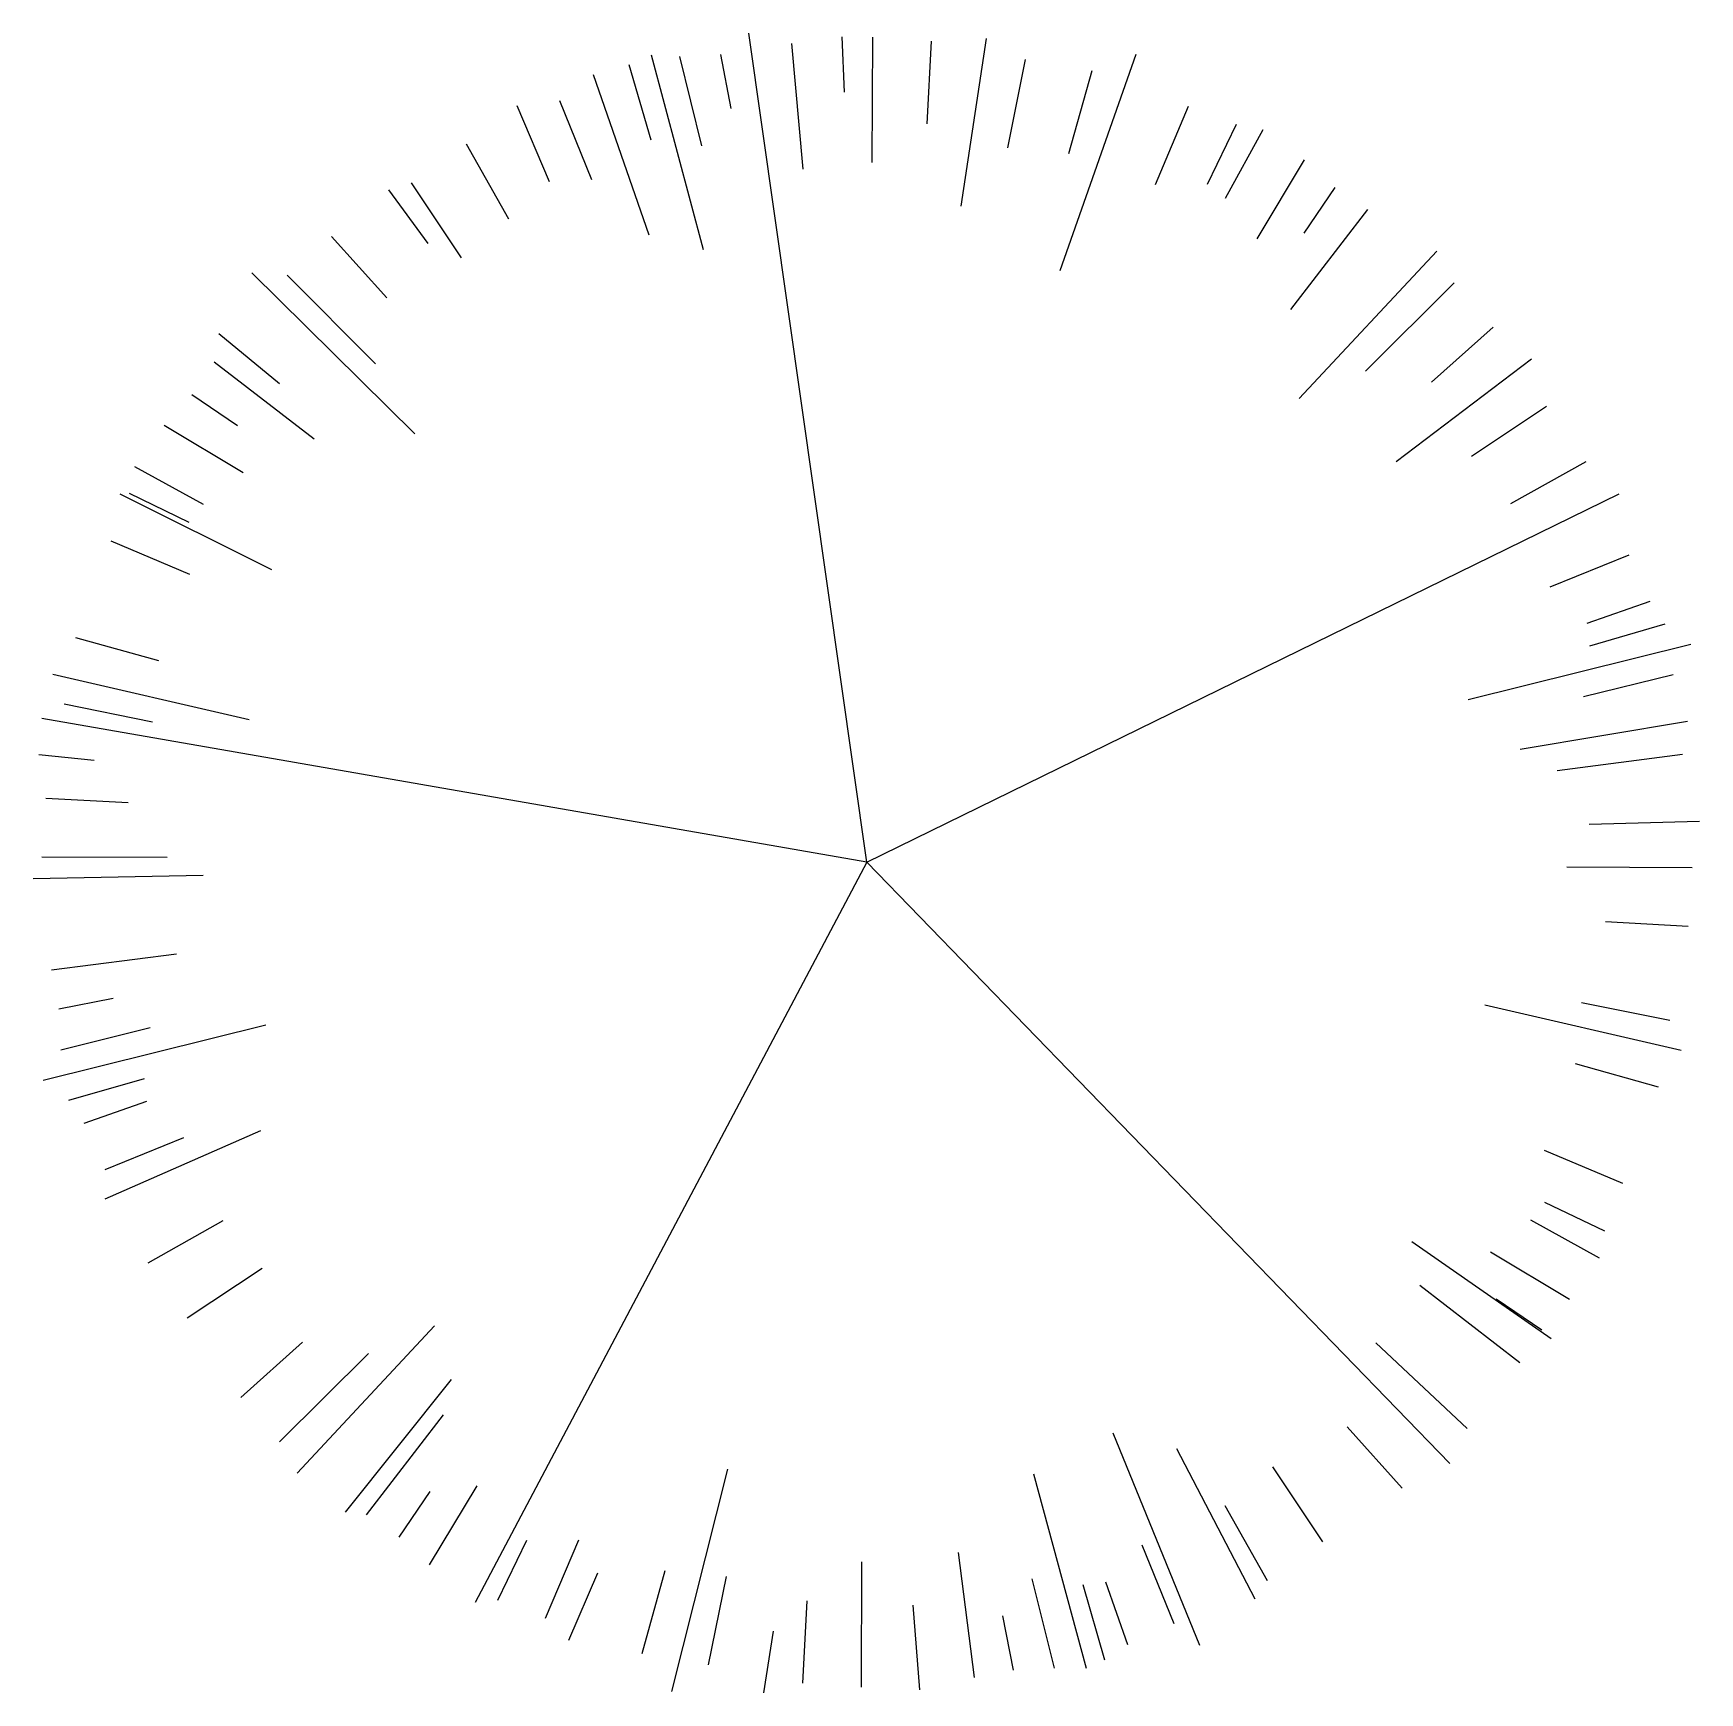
# Model space of a CAD drawing. Extents: x -30.6 to -23.29, y 64.6 to 71.87.
import ezdxf

# ---------------------------------------------------------------- set-up
doc = ezdxf.new("R2010")
doc.units = 0
doc.header["$MEASUREMENT"] = 0
doc.layers.add('L01', color=1, linetype='CONTINUOUS')

msp = doc.modelspace()

# ---------------------------------------------------------------- linework, layer by layer
at = {"layer": 'L01'}
for p, q in [((-26.9418, 68.2382), (-27.4597, 71.8721)), ((-27.2721, 71.828), (-27.223, 71.2765)), ((-27.0515, 71.8566), (-27.0413, 71.6148)), ((-26.918, 71.8548), (-26.9199, 71.3054)), ((-26.6607, 71.8374), (-26.68, 71.4757)), ((-26.529, 71.1141), (-26.4184, 71.8498)), ((-27.9849, 71.7355), (-27.8891, 71.405)), ((-27.6581, 70.9229), (-27.8859, 71.7764)), ((-27.7639, 71.7709), (-27.6664, 71.3792)), ((-27.5838, 71.7799), (-27.538, 71.5422)), ((-26.2479, 71.7567), (-26.3258, 71.3696)), ((-26.0943, 70.8326), (-25.7626, 71.781)), ((-27.8963, 70.9873), (-28.1403, 71.6902)), ((-25.9561, 71.7073), (-26.0578, 71.3435)), ((-28.2888, 71.577), (-28.1483, 71.2313)), ((-28.4769, 71.5557), (-28.3344, 71.2225)), ((-25.5334, 71.5516), (-25.6785, 71.2078)), ((-25.3243, 71.4723), (-25.4507, 71.2094)), ((-25.2064, 71.4487), (-25.3724, 71.1473)), ((-28.6978, 71.3883), (-28.5125, 71.059)), ((-25.0252, 71.3175), (-25.2331, 70.9716)), ((-28.9391, 71.2168), (-28.7205, 70.888)), ((-29.0389, 71.1856), (-28.8659, 70.9508)), ((-24.8914, 71.1965), (-25.0271, 70.996)), ((-24.7481, 71.0993), (-25.0862, 70.6609)), ((-29.288, 70.982), (-29.0459, 70.7125)), ((-25.0472, 70.2706), (-24.4448, 70.9167)), ((-28.9226, 70.1163), (-29.6374, 70.8225)), ((-29.4823, 70.8123), (-29.0951, 70.4226)), ((-24.3676, 70.7787), (-24.7574, 70.3915)), ((-29.7819, 70.5563), (-29.5166, 70.3373)), ((-24.198, 70.5844), (-24.4674, 70.3423)), ((-29.8029, 70.4319), (-29.3645, 70.0938)), ((-24.6221, 69.9955), (-24.0291, 70.4447)), ((-29.9001, 70.2886), (-29.6997, 70.1529)), ((-23.9632, 70.2355), (-24.292, 70.0169)), ((-30.0211, 70.1548), (-29.6752, 69.9468)), ((-30.1523, 69.9735), (-29.8509, 69.8076)), ((-23.7917, 69.9942), (-24.121, 69.8089)), ((-29.5494, 69.5195), (-30.2149, 69.852)), ((-30.1759, 69.8557), (-29.913, 69.7293)), ((-26.9418, 68.2382), (-23.6457, 69.8537)), ((-30.2552, 69.6466), (-29.9114, 69.5015)), ((-23.6029, 69.5852), (-23.9487, 69.4447)), ((-23.5112, 69.3813), (-23.7865, 69.2848)), ((-23.4445, 69.2813), (-23.775, 69.1855)), ((-30.4109, 69.2239), (-30.0471, 69.1221)), ((-24.3067, 68.9523), (-23.3317, 69.195)), ((-29.6492, 68.8628), (-30.51, 69.0614)), ((-23.4091, 69.0603), (-23.8008, 68.9628)), ((-26.9418, 68.2382), (-30.5579, 68.8686)), ((-30.4603, 68.9321), (-30.0732, 68.8541)), ((-24.0791, 68.7343), (-23.3452, 68.8565)), ((-30.5707, 68.7111), (-30.3285, 68.6855)), ((-23.3675, 68.7101), (-23.9165, 68.6392)), ((-30.541, 68.5193), (-30.1793, 68.5)), ((-23.2923, 68.4164), (-23.7765, 68.4036)), ((-30.5584, 68.262), (-30.009, 68.2601)), ((-26.9418, 68.2382), (-28.6588, 64.9939)), ((-26.9418, 68.2382), (-24.3869, 65.6027)), ((-23.3252, 68.2144), (-23.8746, 68.2163)), ((-29.8513, 68.18), (-30.5952, 68.1651)), ((-23.3426, 67.957), (-23.7043, 67.9764)), ((-30.5161, 67.7663), (-29.967, 67.8372)), ((-30.4835, 67.5962), (-30.2458, 67.642)), ((-24.2344, 67.6136), (-23.3736, 67.415)), ((-23.4233, 67.5443), (-23.8104, 67.6222)), ((-29.5769, 67.5241), (-30.5519, 67.2813)), ((-30.4745, 67.416), (-30.0828, 67.5136)), ((-23.4727, 67.2525), (-23.8365, 67.3542)), ((-30.4391, 67.1951), (-30.1086, 67.2908)), ((-30.3724, 67.0951), (-30.0971, 67.1916)), ((-29.5998, 67.0602), (-30.2813, 66.7619)), ((-30.2806, 66.8912), (-29.9349, 67.0316)), ((-23.6284, 66.8297), (-23.9722, 66.9749)), ((-23.7077, 66.6207), (-23.9706, 66.7471)), ((-30.0919, 66.4822), (-29.7626, 66.6675)), ((-23.7313, 66.5028), (-24.0327, 66.6688)), ((-24.5537, 66.5751), (-23.9432, 66.1499)), ((-29.9204, 66.2409), (-29.5916, 66.4595)), ((-23.8625, 66.3216), (-24.2084, 66.5295)), ((-24.0807, 66.0445), (-24.519, 66.3826)), ((-23.9835, 66.1878), (-24.1839, 66.3235)), ((-28.8364, 66.2058), (-29.4388, 65.5596)), ((-29.6856, 65.892), (-29.4161, 66.1341)), ((-24.3114, 65.7559), (-24.7121, 66.1318)), ((-29.5159, 65.6977), (-29.1262, 66.0848)), ((-28.7641, 65.9707), (-29.2289, 65.3898)), ((-29.1355, 65.3771), (-28.7974, 65.8154)), ((-25.8638, 65.7367), (-25.4846, 64.8063)), ((-24.5956, 65.4944), (-24.8377, 65.7638)), ((-25.5853, 65.6689), (-25.2424, 65.0087)), ((-24.9445, 65.2595), (-25.1631, 65.5884)), ((-27.5535, 65.5775), (-27.799, 64.6032)), ((-26.2125, 65.5573), (-25.9805, 64.7049)), ((-28.9922, 65.2799), (-28.8565, 65.4803)), ((-28.8584, 65.1589), (-28.6505, 65.5048)), ((-25.1858, 65.0881), (-25.3711, 65.4174)), ((-28.5593, 65.0041), (-28.4329, 65.267)), ((-28.3502, 64.9248), (-28.2051, 65.2686)), ((-25.5948, 64.8993), (-25.7352, 65.2451)), ((-26.9656, 64.6216), (-26.9637, 65.171)), ((-26.4699, 64.6639), (-26.5408, 65.2129)), ((-28.249, 64.8286), (-28.1208, 65.1233)), ((-27.9275, 64.7691), (-27.8257, 65.1329)), ((-27.6357, 64.7197), (-27.5577, 65.1068)), ((-26.1196, 64.7055), (-26.2172, 65.0972)), ((-25.8987, 64.7409), (-25.9944, 65.0714)), ((-25.7987, 64.8076), (-25.8952, 65.0829)), ((-27.2229, 64.639), (-27.2036, 65.0007)), ((-26.7107, 64.6107), (-26.7392, 64.9823)), ((-26.2998, 64.6965), (-26.3456, 64.9342)), ((-27.3944, 64.5979), (-27.3516, 64.867))]:
    msp.add_line(p, q, dxfattribs=at)

doc.saveas('drawing.dxf')
